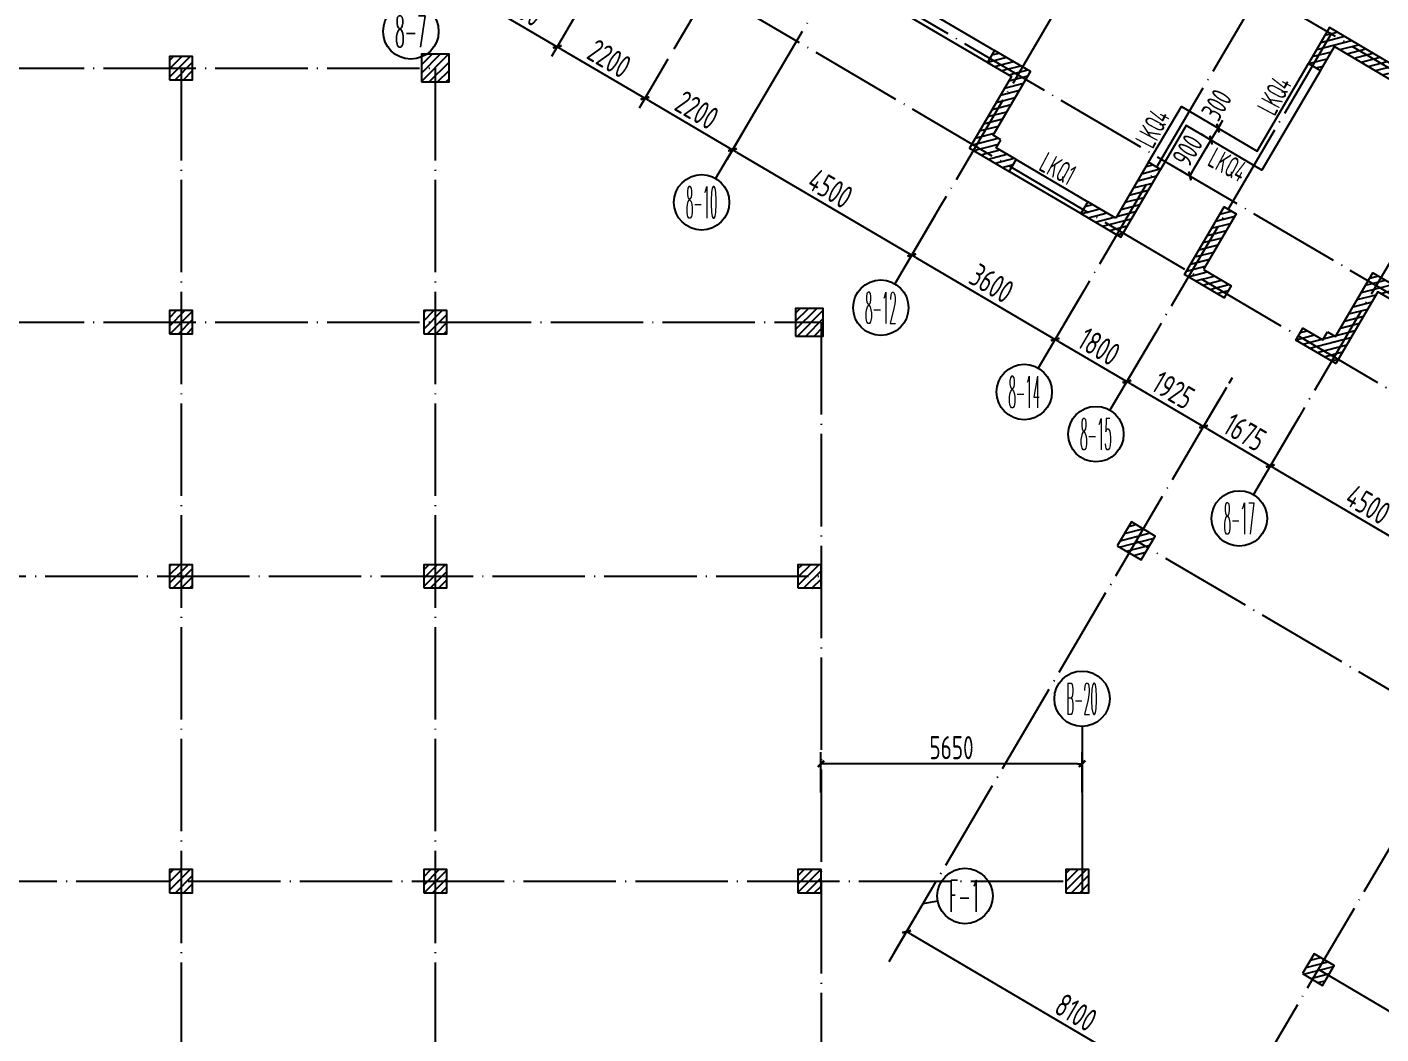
# Model space of a CAD drawing. Header units: millimetres. Extents: x 156735 to 386235, y 467499 to 703525.
# Drawn here: x 284013 to 313315, y 591088 to 612883 of the extents above; entities that cross this region are included whole.
import ezdxf
from ezdxf.enums import TextEntityAlignment as Align

# ---------------------------------------------------------------- set-up
doc = ezdxf.new("R2010")
doc.units = ezdxf.units.MM
doc.header["$LTSCALE"] = 100
doc.header["$PDMODE"] = 35
doc.header["$PDSIZE"] = 200
doc.linetypes.add('DOTE', pattern=[2.42, 2, -0.2, 0.02, -0.2])
for name, color, linetype in [('B-TEXT', 7, 'Continuous'), ('COLU', 7, 'Continuous'), ('h斜线-主楼', 7, 'Continuous'), ('h斜线-柱', 7, 'Continuous'), ('Q-AXIS', 3, 'Continuous'), ('Q-DIM', 4, 'Continuous'), ('Q-dote', 253, 'DOTE'), ('Q-TEXT', 2, 'Continuous'), ('WALL', 3, 'Continuous'), ('wall-主楼', 2, 'Continuous')]:
    doc.layers.add(name, color=color, linetype=linetype)
doc.styles.add('_TCH_AXIS', font='COMPLEX', dxfattribs={"bigfont": 'GBCBIG'})
doc.styles.add('COMPLEX', font='tssdeng.shx', dxfattribs={"width": 0.7, "bigfont": 'tssdchn.shx'})
doc.styles.add('TSSD_Dimension', font='Tssdeng.shx', dxfattribs={"width": 0.7, "bigfont": 'hztxt.shx'})
doc.styles.add('TSSD_REIN', font='Tssdeng.shx', dxfattribs={"width": 0.7, "bigfont": 'hztxt.shx'})
doc.dimstyles.new('TSSD_100_100$0', dxfattribs={"dimtxt": 300, "dimasz": 100, "dimexe": 250, "dimexo": 250, "dimgap": 100, "dimtad": 1, "dimdec": 0, "dimzin": 0, "dimdsep": 46, "dimtxsty": 'TSSD_Dimension', "dimblk": '_tsdbk', "dimblk1": '_tsdbk', "dimblk2": '_tsdbk', "dimsah": 1, "dimcen": 0, "dimclrt": 7, "dimadec": 0, "dimazin": 0, "dimtfac": 1, "dimtdec": 0, "dimtix": 1, "dimtmove": 2, "dimatfit": 3, "dimldrblk": '_tsdbk', "dimfxl": 1, "dimtolj": 1, "dimtzin": 0, "dimarcsym": 0})
pattern_1 = [(14.545372, (-467527.32, -323147.44), (-31.895617, 122.929531), [])]
pattern_2 = [(45, (-467527.32, -323147.44), (-89.802561, 89.802561), [])]

# ---------------------------------------------------------------- blocks, each defined once
blk = doc.blocks.new('_tsdbk')
blk.add_line((-1, 0), (0, 0))
at = {"const_width": 0.5}
blk.add_lwpolyline([(-0.7, -0.7), (0.7, 0.7)], dxfattribs=at)
blk = doc.blocks.new('*D503')
at = {"layer": 'Defpoints', "color": 0}
for p in [(301196, 596935), (301196, 596061), (306846, 596061)]:
    blk.add_point(p, dxfattribs=at)
at = {"layer": 'Q-AXIS', "color": 0, "lineweight": -2}
for p, q in [((301196, 596311), (301196, 597185)), ((306846, 596311), (306846, 597185)), ((306746, 596935), (301296, 596935))]:
    blk.add_line(p, q, dxfattribs=at)
at = {"layer": 'Q-AXIS', "color": 0, "lineweight": -2, "xscale": 100, "yscale": 100, "zscale": 100, "rotation": 180}
blk.add_blockref('_tsdbk', (301196, 596935), dxfattribs=at)
at = {"layer": 'Q-AXIS', "color": 0, "lineweight": -2, "xscale": 100, "yscale": 100, "zscale": 100}
blk.add_blockref('_tsdbk', (306846, 596935), dxfattribs=at)
at = {"layer": 'Q-AXIS', "color": 7, "insert": (304021, 597285), "char_height": 500, "attachment_point": 5, "style": 'TSSD_Dimension'}
blk.add_mtext('\\A1;5650', dxfattribs=at)
blk = doc.blocks.new('*D505')
at = {"layer": 'Defpoints', "color": 0}
for p in [(303786, 609011), (306889, 607186), (306264, 606122)]:
    blk.add_point(p, dxfattribs=at)
at = {"layer": 'Q-AXIS', "color": 0, "lineweight": -2}
for p, q in [((303659, 608795), (303034, 607731)), ((303247, 607896), (306178, 606173)), ((306762, 606970), (306137, 605907))]:
    blk.add_line(p, q, dxfattribs=at)
at = {"layer": 'Q-AXIS', "color": 0, "lineweight": -2, "xscale": 100, "yscale": 100, "zscale": 100}
for p, rotation in [((303160, 607947), 149.5453717284593), ((306264, 606122), 329.5453717284593)]:
    blk.add_blockref('_tsdbk', p, dxfattribs=dict(at, rotation=rotation))
at = {"layer": 'Q-AXIS', "color": 7, "insert": (304890, 607336), "char_height": 500, "attachment_point": 5, "rotation": 329.5454, "style": 'TSSD_Dimension'}
blk.add_mtext('\\A1;3600', dxfattribs=at)
blk = doc.blocks.new('*D508')
at = {"layer": 'Defpoints', "color": 0}
for p in [(302668, 592658), (310030, 589198), (309651, 588553)]:
    blk.add_point(p, dxfattribs=at)
at = {"layer": 'Q-AXIS', "color": 0, "lineweight": -2}
for p, q in [((302795, 592874), (303174, 593519)), ((303134, 593252), (309944, 589248)), ((309777, 588768), (310157, 589413))]:
    blk.add_line(p, q, dxfattribs=at)
at = {"layer": 'Q-AXIS', "color": 0, "lineweight": -2, "xscale": 100, "yscale": 100, "zscale": 100}
for p, rotation in [((303048, 593303), 149.5453717284593), ((310030, 589198), 329.5453717284593)]:
    blk.add_blockref('_tsdbk', p, dxfattribs=dict(at, rotation=rotation))
at = {"layer": 'Q-AXIS', "color": 7, "insert": (306716, 591552), "char_height": 500, "attachment_point": 5, "rotation": 329.5454, "style": 'TSSD_Dimension'}
blk.add_mtext('\\A1;8100', dxfattribs=at)
blk = doc.blocks.new('_AXISO')
blk.add_circle((0, 0), 0.5)
at = {"layer": 'B-TEXT', "style": 'COMPLEX', "width": 1.450893}
blk.add_attdef('A', text='', height=0.56, dxfattribs=at).set_placement((0.249375, -0.28), (0.749375, -0.28), align=Align.FIT)
blk = doc.blocks.new('*D510')
at = {"layer": 'Defpoints', "color": 0}
for p in [(294217, 614637), (296114, 613522), (295488, 612458)]:
    blk.add_point(p, dxfattribs=at)
at = {"layer": 'Q-AXIS', "color": 0, "lineweight": -2}
for p, q in [((294091, 614421), (293465, 613358)), ((293678, 613522), (295402, 612509)), ((295987, 613306), (295362, 612243))]:
    blk.add_line(p, q, dxfattribs=at)
at = {"layer": 'Q-AXIS', "color": 0, "lineweight": -2, "xscale": 100, "yscale": 100, "zscale": 100}
for p, rotation in [((293592, 613573), 149.5453717284593), ((295488, 612458), 329.5453717284593)]:
    blk.add_blockref('_tsdbk', p, dxfattribs=dict(at, rotation=rotation))
at = {"layer": 'Q-AXIS', "color": 7, "insert": (294718, 613317), "char_height": 500, "attachment_point": 5, "rotation": 329.5454, "style": 'TSSD_Dimension'}
blk.add_mtext('\\A1;2200', dxfattribs=at)
blk = doc.blocks.new('*D511')
at = {"layer": 'Defpoints', "color": 0}
for p in [(299907, 611291), (303786, 609011), (303160, 607947)]:
    blk.add_point(p, dxfattribs=at)
at = {"layer": 'Q-AXIS', "color": 0, "lineweight": -2}
for p, q in [((299780, 611076), (299155, 610012)), ((299368, 610177), (303074, 607998)), ((303659, 608795), (303034, 607731))]:
    blk.add_line(p, q, dxfattribs=at)
at = {"layer": 'Q-AXIS', "color": 0, "lineweight": -2, "xscale": 100, "yscale": 100, "zscale": 100}
for p, rotation in [((299281, 610228), 149.5453717284593), ((303160, 607947), 329.5453717284593)]:
    blk.add_blockref('_tsdbk', p, dxfattribs=dict(at, rotation=rotation))
at = {"layer": 'Q-AXIS', "color": 7, "insert": (301398, 609389), "char_height": 500, "attachment_point": 5, "rotation": 329.5454, "style": 'TSSD_Dimension'}
blk.add_mtext('\\A1;4500', dxfattribs=at)
blk = doc.blocks.new('*D541')
at = {"layer": 'Defpoints', "color": 0}
for p in [(311544, 604449), (315423, 602168), (314798, 601104)]:
    blk.add_point(p, dxfattribs=at)
at = {"layer": 'Q-AXIS', "color": 0, "lineweight": -2}
for p, q in [((311417, 604233), (310792, 603170)), ((311005, 603335), (314712, 601155)), ((315297, 601952), (314671, 600889))]:
    blk.add_line(p, q, dxfattribs=at)
at = {"layer": 'Q-AXIS', "color": 0, "lineweight": -2, "xscale": 100, "yscale": 100, "zscale": 100}
for p, rotation in [((310919, 603385), 149.5453717284593), ((314798, 601104), 329.5453717284593)]:
    blk.add_blockref('_tsdbk', p, dxfattribs=dict(at, rotation=rotation))
at = {"layer": 'Q-AXIS', "color": 7, "insert": (313036, 602547), "char_height": 500, "attachment_point": 5, "rotation": 329.5454, "style": 'TSSD_Dimension'}
blk.add_mtext('\\A1;4500', dxfattribs=at)
blk = doc.blocks.new('*D542')
at = {"layer": 'Defpoints', "color": 0}
for p in [(308441, 606274), (310100, 605298), (309475, 604234)]:
    blk.add_point(p, dxfattribs=at)
at = {"layer": 'Q-AXIS', "color": 0, "lineweight": -2}
for p, q in [((308314, 606058), (307689, 604994)), ((307902, 605159), (309389, 604285)), ((309974, 605082), (309348, 604019))]:
    blk.add_line(p, q, dxfattribs=at)
at = {"layer": 'Q-AXIS', "color": 0, "lineweight": -2, "xscale": 100, "yscale": 100, "zscale": 100}
for p, rotation in [((307815, 605210), 149.5453717284593), ((309475, 604234), 329.5453717284593)]:
    blk.add_blockref('_tsdbk', p, dxfattribs=dict(at, rotation=rotation))
at = {"layer": 'Q-AXIS', "color": 7, "insert": (308823, 605024), "char_height": 500, "attachment_point": 5, "rotation": 329.5454, "style": 'TSSD_Dimension'}
blk.add_mtext('\\A1;1925', dxfattribs=at)
blk = doc.blocks.new('*D543')
at = {"layer": 'Defpoints', "color": 0}
for p in [(306889, 607186), (308441, 606274), (307815, 605210)]:
    blk.add_point(p, dxfattribs=at)
at = {"layer": 'Q-AXIS', "color": 0, "lineweight": -2}
for p, q in [((306762, 606970), (306137, 605907)), ((306350, 606072), (307729, 605261)), ((308314, 606058), (307689, 604994))]:
    blk.add_line(p, q, dxfattribs=at)
at = {"layer": 'Q-AXIS', "color": 0, "lineweight": -2, "xscale": 100, "yscale": 100, "zscale": 100}
for p, rotation in [((306264, 606122), 149.5453717284593), ((307815, 605210), 329.5453717284593)]:
    blk.add_blockref('_tsdbk', p, dxfattribs=dict(at, rotation=rotation))
at = {"layer": 'Q-AXIS', "color": 7, "insert": (307217, 605968), "char_height": 500, "attachment_point": 5, "rotation": 329.5454, "style": 'TSSD_Dimension'}
blk.add_mtext('\\A1;1800', dxfattribs=at)
blk = doc.blocks.new('*D544')
at = {"layer": 'Defpoints', "color": 0}
for p in [(310100, 605298), (311544, 604449), (310919, 603385)]:
    blk.add_point(p, dxfattribs=at)
at = {"layer": 'Q-AXIS', "color": 0, "lineweight": -2}
for p, q in [((309974, 605082), (309348, 604019)), ((311417, 604233), (310792, 603170)), ((309561, 604184), (310833, 603436))]:
    blk.add_line(p, q, dxfattribs=at)
at = {"layer": 'Q-AXIS', "color": 0, "lineweight": -2, "xscale": 100, "yscale": 100, "zscale": 100}
for p, rotation in [((309475, 604234), 149.5453717284593), ((310919, 603385), 329.5453717284593)]:
    blk.add_blockref('_tsdbk', p, dxfattribs=dict(at, rotation=rotation))
at = {"layer": 'Q-AXIS', "color": 7, "insert": (310374, 604112), "char_height": 500, "attachment_point": 5, "rotation": 329.5454, "style": 'TSSD_Dimension'}
blk.add_mtext('\\A1;1675', dxfattribs=at)
blk = doc.blocks.new('*D695')
at = {"layer": 'Defpoints', "color": 0}
for p in [(296114, 613522), (298010, 612406), (297385, 611343)]:
    blk.add_point(p, dxfattribs=at)
at = {"layer": 'Q-AXIS', "color": 0, "lineweight": -2}
for p, q in [((295987, 613306), (295362, 612243)), ((295575, 612407), (297299, 611394)), ((297884, 612191), (297258, 611127))]:
    blk.add_line(p, q, dxfattribs=at)
at = {"layer": 'Q-AXIS', "color": 0, "lineweight": -2, "xscale": 100, "yscale": 100, "zscale": 100}
for p, rotation in [((295488, 612458), 149.545371728458), ((297385, 611343), 329.545371728458)]:
    blk.add_blockref('_tsdbk', p, dxfattribs=dict(at, rotation=rotation))
at = {"layer": 'Q-AXIS', "color": 7, "insert": (296614, 612202), "char_height": 500, "attachment_point": 5, "rotation": 329.5454, "style": 'TSSD_Dimension'}
blk.add_mtext('\\A1;2200', dxfattribs=at)
blk = doc.blocks.new('*D696')
at = {"layer": 'Defpoints', "color": 0}
for p in [(298010, 612406), (299907, 611291), (299281, 610228)]:
    blk.add_point(p, dxfattribs=at)
at = {"layer": 'Q-AXIS', "color": 0, "lineweight": -2}
for p, q in [((297884, 612191), (297258, 611127)), ((297471, 611292), (299195, 610279)), ((299780, 611076), (299155, 610012))]:
    blk.add_line(p, q, dxfattribs=at)
at = {"layer": 'Q-AXIS', "color": 0, "lineweight": -2, "xscale": 100, "yscale": 100, "zscale": 100}
for p, rotation in [((297385, 611343), 149.545371728458), ((299281, 610228), 329.545371728458)]:
    blk.add_blockref('_tsdbk', p, dxfattribs=dict(at, rotation=rotation))
at = {"layer": 'Q-AXIS', "color": 7, "insert": (298511, 611087), "char_height": 500, "attachment_point": 5, "rotation": 329.5454, "style": 'TSSD_Dimension'}
blk.add_mtext('\\A1;2200', dxfattribs=at)
blk = doc.blocks.new('*D735')
at = {"layer": 'Defpoints', "color": 0}
for p in [(309637, 610437), (309702, 610399), (309245, 609623)]:
    blk.add_point(p, dxfattribs=at)
at = {"layer": 'Q-DIM', "color": 0, "lineweight": -2}
for p, q in [((309486, 610526), (309422, 610564)), ((309232, 609748), (309586, 610351)), ((309030, 609750), (308965, 609788))]:
    blk.add_line(p, q, dxfattribs=at)
at = {"layer": 'Q-DIM', "color": 0, "lineweight": -2, "xscale": 100, "yscale": 100, "zscale": 100}
for p, rotation in [((309637, 610437), 59.5453717324911), ((309181, 609661), 239.5453717324911)]:
    blk.add_blockref('_tsdbk', p, dxfattribs=dict(at, rotation=rotation))
at = {"layer": 'Q-DIM', "color": 7, "insert": (309129, 610214), "char_height": 450, "attachment_point": 5, "rotation": 59.5454, "style": 'TSSD_Dimension'}
blk.add_mtext('\\A1;900', dxfattribs=at)
blk = doc.blocks.new('*D736')
at = {"layer": 'Defpoints', "color": 0}
for p in [(309789, 610696), (309702, 610399), (309854, 610658)]:
    blk.add_point(p, dxfattribs=at)
at = {"layer": 'Q-DIM', "color": 0, "lineweight": -2}
for p, q in [((309638, 610785), (309574, 610822)), ((309637, 610437), (309789, 610696)), ((309840, 610782), (309891, 610868)), ((309486, 610526), (309422, 610564)), ((309586, 610351), (309536, 610265))]:
    blk.add_line(p, q, dxfattribs=at)
at = {"layer": 'Q-DIM', "color": 0, "lineweight": -2, "xscale": 100, "yscale": 100, "zscale": 100}
for p, rotation in [((309789, 610696), 239.545371732491), ((309637, 610437), 59.54537173249103)]:
    blk.add_blockref('_tsdbk', p, dxfattribs=dict(at, rotation=rotation))
at = {"layer": 'Q-DIM', "color": 7, "insert": (309759, 611198), "char_height": 450, "attachment_point": 5, "rotation": 59.5454, "style": 'TSSD_Dimension'}
blk.add_mtext('\\A1;300', dxfattribs=at)

msp = doc.modelspace()

# ---------------------------------------------------------------- hatches: boundary and pattern name
at = {"layer": 'h斜线-主楼'}
h = msp.add_hatch(dxfattribs=at)
h.set_pattern_fill('ANSI31', color=256, scale=40, angle=-30.45463, style=0)
h.set_pattern_definition(pattern_1)
h.paths.add_polyline_path([(313669.9, 612010.1), (312204.4, 612871.8), (311748.3, 612096), (312006.9, 611943.9), (312311, 612461.1), (313517.8, 611751.5)])
h = msp.add_hatch(dxfattribs=at)
h.set_pattern_fill('ANSI31', color=256, scale=40, angle=-30.45463, style=0)
h.set_pattern_definition(pattern_1)
h.paths.add_polyline_path([(305091.4, 610441.8), (304919, 610543.2), (305730, 611922.4), (304954.2, 612378.6), (304802.1, 612120), (305319.3, 611815.9), (304407, 610264.2), (305269, 609757.4), (305421.1, 610016), (304990, 610269.4)])
h = msp.add_hatch(dxfattribs=at)
h.set_pattern_fill('ANSI31', color=256, scale=40, angle=-30.45463, style=0)
h.set_pattern_definition(pattern_1)
h.paths.add_polyline_path([(307576.1, 608748.8), (306972.7, 609103.6), (306820.7, 608845), (307682.7, 608338.2), (308544.3, 609803.6), (308285.7, 609955.7)])
h = msp.add_hatch(dxfattribs=at)
h.set_pattern_fill('ANSI31', color=256, scale=40, angle=-30.45463, style=0)
h.set_pattern_definition(pattern_1)
h.paths.add_polyline_path([(309472.6, 607633.8), (310076, 607279), (309924, 607020.4), (309061.9, 607527.2), (309923.6, 608992.7), (310182.2, 608840.6)])
h = msp.add_hatch(dxfattribs=at)
h.set_pattern_fill('ANSI31', color=256, scale=40, angle=-30.45463, style=0)
h.set_pattern_definition(pattern_1)
h.paths.add_polyline_path([(312160.1, 606285.6), (312332.5, 606184.2), (313143.4, 607563.5), (313919.3, 607107.3), (313767.2, 606848.7), (313250, 607152.8), (312337.7, 605601.2), (311475.6, 606108), (311627.7, 606366.6), (312058.7, 606113.2)])
at = {"layer": 'h斜线-柱'}
h = msp.add_hatch(dxfattribs=at)
h.set_pattern_fill('ANSI31', color=256, scale=40, style=0)
h.set_pattern_definition(pattern_2)
h.paths.add_polyline_path([(287096.5, 611744.7), (287596.5, 611744.7), (287596.5, 612244.7), (287096.5, 612244.7)])
h = msp.add_hatch(dxfattribs=at)
h.set_pattern_fill('ANSI31', color=256, scale=40, angle=-2e-12, style=0)
h.paths.add_polyline_path([(292546.5, 611694.7), (293146.5, 611694.7), (293146.5, 612294.7), (292546.5, 612294.7)])
h = msp.add_hatch(dxfattribs=at)
h.set_pattern_fill('ANSI31', color=256, scale=40, style=0)
h.set_pattern_definition(pattern_2)
h.paths.add_polyline_path([(287096.5, 606244.7), (287596.5, 606244.7), (287596.5, 606744.7), (287096.5, 606744.7)])
h = msp.add_hatch(dxfattribs=at)
h.set_pattern_fill('ANSI31', color=256, scale=40, style=0)
h.set_pattern_definition(pattern_2)
h.paths.add_polyline_path([(292596.5, 606244.7), (293096.5, 606244.7), (293096.5, 606744.7), (292596.5, 606744.7)])
h = msp.add_hatch(dxfattribs=at)
h.set_pattern_fill('ANSI31', color=256, scale=40, angle=-2e-12, style=0)
h.paths.add_polyline_path([(300646.5, 606194.7), (301246.5, 606194.7), (301246.5, 606794.7), (300646.5, 606794.7)])
h = msp.add_hatch(dxfattribs=at)
h.set_pattern_fill('ANSI31', color=256, scale=40, angle=-30.45463, style=0)
h.paths.add_polyline_path([(307609.2, 601653.1), (308126.4, 601349), (308430.5, 601866.2), (307913.3, 602170.3)])
h = msp.add_hatch(dxfattribs=at)
h.set_pattern_fill('ANSI31', color=256, scale=40, style=0)
h.set_pattern_definition(pattern_2)
h.paths.add_polyline_path([(287096.5, 600744.7), (287596.5, 600744.7), (287596.5, 601244.7), (287096.5, 601244.7)])
h = msp.add_hatch(dxfattribs=at)
h.set_pattern_fill('ANSI31', color=256, scale=40, style=0)
h.set_pattern_definition(pattern_2)
h.paths.add_polyline_path([(292596.5, 600744.7), (293096.5, 600744.7), (293096.5, 601244.7), (292596.5, 601244.7)])
h = msp.add_hatch(dxfattribs=at)
h.set_pattern_fill('ANSI31', color=256, scale=40, style=0)
h.set_pattern_definition(pattern_2)
h.paths.add_polyline_path([(300696.5, 600744.7), (301196.5, 600744.7), (301196.5, 601244.7), (300696.5, 601244.7)])
h = msp.add_hatch(dxfattribs=at)
h.set_pattern_fill('ANSI31', color=256, scale=40, style=0)
h.set_pattern_definition(pattern_2)
h.paths.add_polyline_path([(287096.5, 594144.7), (287596.5, 594144.7), (287596.5, 594644.7), (287096.5, 594644.7)])
h = msp.add_hatch(dxfattribs=at)
h.set_pattern_fill('ANSI31', color=256, scale=40, style=0)
h.set_pattern_definition(pattern_2)
h.paths.add_polyline_path([(292596.5, 594144.7), (293096.5, 594144.7), (293096.5, 594644.7), (292596.5, 594644.7)])
h = msp.add_hatch(dxfattribs=at)
h.set_pattern_fill('ANSI31', color=256, scale=40, style=0)
h.set_pattern_definition(pattern_2)
h.paths.add_polyline_path([(300696.5, 594144.7), (301196.5, 594144.7), (301196.5, 594644.7), (300696.5, 594644.7)])
h = msp.add_hatch(dxfattribs=at)
h.set_pattern_fill('ANSI31', color=256, scale=40, style=0)
h.set_pattern_definition(pattern_2)
h.paths.add_polyline_path([(306496.5, 594144.7), (306996.5, 594144.7), (306996.5, 594644.7), (306496.5, 594644.7)])
h = msp.add_hatch(dxfattribs=at)
h.set_pattern_fill('ANSI31', color=256, scale=40, angle=-30.45463, style=0)
h.set_pattern_definition([(14.545372, (-467527.32, -323147.44), (-31.895617, 122.929531), [])])
h.paths.add_polyline_path([(311618.9, 592393.1), (312050, 592139.7), (312303.4, 592570.7), (311872.4, 592824.2)])

# ---------------------------------------------------------------- linework, layer by layer
at = {"layer": 'COLU'}
for points in [[(287096.5, 611744.7), (287596.5, 611744.7), (287596.5, 612244.7), (287096.5, 612244.7)], [(292546.5, 611694.7), (293146.5, 611694.7), (293146.5, 612294.7), (292546.5, 612294.7)], [(287096.5, 606244.7), (287596.5, 606244.7), (287596.5, 606744.7), (287096.5, 606744.7)], [(292596.5, 606244.7), (293096.5, 606244.7), (293096.5, 606744.7), (292596.5, 606744.7)], [(300646.5, 606194.7), (301246.5, 606194.7), (301246.5, 606794.7), (300646.5, 606794.7)], [(307609.2, 601653.1), (308126.4, 601349), (308430.5, 601866.2), (307913.3, 602170.3)], [(287096.5, 600744.7), (287596.5, 600744.7), (287596.5, 601244.7), (287096.5, 601244.7)], [(292596.5, 600744.7), (293096.5, 600744.7), (293096.5, 601244.7), (292596.5, 601244.7)], [(300696.5, 600744.7), (301196.5, 600744.7), (301196.5, 601244.7), (300696.5, 601244.7)], [(287096.5, 594144.7), (287596.5, 594144.7), (287596.5, 594644.7), (287096.5, 594644.7)], [(292596.5, 594144.7), (293096.5, 594144.7), (293096.5, 594644.7), (292596.5, 594644.7)], [(300696.5, 594144.7), (301196.5, 594144.7), (301196.5, 594644.7), (300696.5, 594644.7)], [(306496.5, 594144.7), (306996.5, 594144.7), (306996.5, 594644.7), (306496.5, 594644.7)], [(311618.9, 592393.1), (312050, 592139.7), (312303.4, 592570.7), (311872.4, 592824.2)]]:
    msp.add_lwpolyline(points, close=True, dxfattribs=at)
at = {"layer": 'Q-AXIS'}
for p, q in [((299906.7, 611291.4), (298916.1, 609606.6)), ((303785.8, 609010.6), (302795.2, 607325.8)), ((306889.2, 607185.9), (305898.5, 605501.1)), ((308440.8, 606273.5), (307450.2, 604588.7)), ((311544.1, 604448.9), (310553.5, 602764)), ((306846.5, 597744.3), (306846.5, 596060.9)), ((303405.2, 593911.4), (303722.2, 593968.1)), ((302668.3, 592658.1), (303405.2, 593911.4))]:
    msp.add_line(p, q, dxfattribs=at)
at = {"layer": 'Q-dote', "ltscale": 10}
for p, q in [((289741, 625963.8), (337604.6, 597821)), ((350794.9, 583105.1), (282102.6, 623494.7)), ((287612.2, 622343.3), (335594, 594131)), ((303786.1, 622229.8), (298010.2, 612406.5)), ((304466.1, 619045.8), (299906.7, 611291.4)), ((307585, 615471.9), (303785.8, 609010.6)), ((310688.3, 613647.3), (306889.2, 607185.9)), ((312240, 612734.9), (308440.8, 606273.5)), ((234846.5, 611994.7), (292846.5, 611994.7)), ((287346.5, 611994.7), (287346.5, 572194.7)), ((292846.5, 611994.7), (292846.5, 583594.7)), ((315343.3, 610910.2), (311544.1, 604448.9)), ((234846.5, 606494.7), (301196.5, 606494.7)), ((301196.5, 606494.7), (301196.5, 583594.7)), ((302668.3, 592658.1), (310100.2, 605297.8)), ((352108.5, 575836.5), (308019.8, 601759.7)), ((240846.5, 600994.7), (301196.5, 600994.7)), ((303141.9, 577482.6), (315002.3, 597654.1)), ((306846.5, 596060.9), (306846.5, 594144.7)), ((193117.8, 594394.7), (306546.5, 594394.7)), ((349067.3, 570664.3), (311961.2, 592481.9))]:
    msp.add_line(p, q, dxfattribs=at)
at = {"layer": 'WALL'}
for points in [[(302281.9, 613949.9), (304954.2, 612378.6), (304802.1, 612120), (302129.8, 613691.3)], [(308285.7, 609955.7), (308995.3, 611162.5), (310633.2, 610199.5), (311748.3, 612096), (312006.9, 611943.9), (310739.7, 609788.8), (309101.9, 610751.9), (308544.3, 609803.6)], [(305421.1, 610016), (306972.7, 609103.6), (306820.7, 608845), (305269, 609757.4)]]:
    msp.add_lwpolyline(points, close=True, dxfattribs=at)
at = {"layer": 'wall-主楼'}
for points in [[(313669.9, 612010.1), (312204.4, 612871.8), (311748.3, 612096), (312006.9, 611943.9), (312311, 612461.1), (313517.8, 611751.5)], [(305091.4, 610441.8), (304919, 610543.2), (305730, 611922.4), (304954.2, 612378.6), (304802.1, 612120), (305319.3, 611815.9), (304407, 610264.2), (305269, 609757.4), (305421.1, 610016), (304990, 610269.4)], [(307576.1, 608748.8), (306972.7, 609103.6), (306820.7, 608845), (307682.7, 608338.2), (308544.3, 609803.6), (308285.7, 609955.7)], [(309472.6, 607633.8), (310076, 607279), (309924, 607020.4), (309061.9, 607527.2), (309923.6, 608992.7), (310182.2, 608840.6)], [(312160.1, 606285.6), (312332.5, 606184.2), (313143.4, 607563.5), (313919.3, 607107.3), (313767.2, 606848.7), (313250, 607152.8), (312337.7, 605601.2), (311475.6, 606108), (311627.7, 606366.6), (312058.7, 606113.2)]]:
    msp.add_lwpolyline(points, close=True, dxfattribs=at)

# ---------------------------------------------------------------- block references
at = {"layer": 'Q-AXIS'}
ref = msp.add_blockref('_AXISO', (292319.1, 612789.4), dxfattribs=dict(at, xscale=1200.000000000027, yscale=1200, zscale=1200, rotation=359.9996457873818))
ref.add_attrib('A', '8-7', dxfattribs={"color": 7, "height": 678.82, "rotation": 359.99965, "style": '_TCH_AXIS', "width": 0.35}).set_placement((291979.7, 612450), (292658.5, 612450), align=Align.FIT)
ref = msp.add_blockref('_AXISO', (298612, 609089.4), dxfattribs=dict(at, xscale=1200.000000000027, yscale=1200, zscale=1200, rotation=359.9996457873818))
ref.add_attrib('A', '8-10', dxfattribs={"color": 7, "height": 678.82, "rotation": 359.99965, "style": '_TCH_AXIS', "width": 0.28}).set_placement((298272.5, 608750), (298951.4, 608750), align=Align.FIT)
ref = msp.add_blockref('_AXISO', (302491.1, 606808.5), dxfattribs=dict(at, xscale=1200.000000000027, yscale=1200, zscale=1200, rotation=359.9996457873818))
ref.add_attrib('A', '8-12', dxfattribs={"color": 7, "height": 678.82, "rotation": 359.99965, "style": '_TCH_AXIS', "width": 0.28}).set_placement((302151.7, 606469.1), (302830.5, 606469.1), align=Align.FIT)
ref = msp.add_blockref('_AXISO', (305594.4, 604983.9), dxfattribs=dict(at, xscale=1200.000000000027, yscale=1200, zscale=1200, rotation=359.9996457873818))
ref.add_attrib('A', '8-14', dxfattribs={"color": 7, "height": 678.82, "rotation": 359.99965, "style": '_TCH_AXIS', "width": 0.272727}).set_placement((305255, 604644.4), (305933.8, 604644.4), align=Align.FIT)
ref = msp.add_blockref('_AXISO', (307146.1, 604071.5), dxfattribs=dict(at, xscale=1200.000000000027, yscale=1200, zscale=1200, rotation=359.9996457873818))
ref.add_attrib('A', '8-15', dxfattribs={"color": 7, "height": 678.82, "rotation": 359.99965, "style": '_TCH_AXIS', "width": 0.28}).set_placement((306806.7, 603732.1), (307485.5, 603732.1), align=Align.FIT)
ref = msp.add_blockref('_AXISO', (310249.4, 602246.8), dxfattribs=dict(at, xscale=1200.000000000027, yscale=1200, zscale=1200, rotation=359.9996457873818))
ref.add_attrib('A', '8-17', dxfattribs={"color": 7, "height": 678.82, "rotation": 359.99965, "style": '_TCH_AXIS', "width": 0.28}).set_placement((309910, 601907.4), (310588.8, 601907.4), align=Align.FIT)
ref = msp.add_blockref('_AXISO', (306846.5, 598344.3), dxfattribs=dict(at, xscale=1199.999999999998, yscale=1200, zscale=1200, rotation=359.9996457873818))
ref.add_attrib('A', 'B-20', dxfattribs={"color": 7, "height": 678.82, "rotation": 359.99965, "style": '_TCH_AXIS', "width": 0.256098}).set_placement((306507.1, 598004.9), (307185.9, 598004.9), align=Align.FIT)
ref = msp.add_blockref('_AXISO', (304312.8, 594073.8), dxfattribs=dict(at, xscale=1199.999999999998, yscale=1200, zscale=1200, rotation=359.9996457873791))
ref.add_attrib('A', 'F-1', dxfattribs={"color": 7, "height": 678.82, "rotation": 359.99965, "style": '_TCH_AXIS', "width": 0.381818}).set_placement((303973.4, 593734.4), (304652.2, 593734.4), align=Align.FIT)

# ---------------------------------------------------------------- texts
at = {"layer": 'Q-TEXT', "style": 'TSSD_REIN', "width": 0.6}
for s, rotation, p in [('LKQ4', 61.98936, (311017.3, 610936.9)), ('LKQ4', 61.98936, (308379.6, 610228)), ('LKQ1', 331.98936, (305884.7, 609797.8)), ('LKQ4', 331.98936, (309535.4, 609898))]:
    msp.add_text(s, height=450, rotation=rotation, dxfattribs=at).set_placement(p)

# ---------------------------------------------------------------- dimensions: what is measured, and where the dimension line sits
at = {"layer": 'Q-AXIS'}
for base, p1, p2, picture, middle in [((295488.4, 612458), (294217.3, 614636.7), (296113.8, 613521.6), '*D510', (294717.6, 613317.3)), ((297384.9, 611342.9), (296113.8, 613521.6), (298010.2, 612406.5), '*D695', (296614.1, 612202.2)), ((299281.4, 610227.9), (298010.2, 612406.5), (299906.7, 611291.4), '*D696', (298510.5, 611087.1)), ((303160.5, 607947), (299906.7, 611291.4), (303785.8, 609010.6), '*D511', (301398.3, 609389.1)), ((306263.8, 606122.3), (303785.8, 609010.6), (306889.2, 607185.9), '*D505', (304889.6, 607336.4)), ((307815.5, 605210), (306889.2, 607185.9), (308440.8, 606273.5), '*D543', (307217, 605967.9)), ((309474.9, 604234.3), (308440.8, 606273.5), (310100.2, 605297.8), '*D542', (308822.6, 605023.8)), ((310918.8, 603385.3), (310100.2, 605297.8), (311544.1, 604448.9), '*D544', (310374.2, 604111.5)), ((314797.9, 601104.4), (311544.1, 604448.9), (315423.3, 602168), '*D541', (313035.7, 602546.6)), ((310030.1, 589197.6), (302668.3, 592658.1), (309650.8, 588552.5), '*D508', (306716.2, 591552.1))]:
    dim = msp.add_linear_dim(base=base, p1=p1, p2=p2, angle=329.54537, dimstyle='TSSD_100_100$0', override={"dimtxt": 500}, dxfattribs=at)
    dim.commit()
    dim.dimension.update_dxf_attribs({"geometry": picture, "text_midpoint": middle})
dim = msp.add_linear_dim(base=(301196.5, 596934.7), p1=(306846.5, 596060.9), p2=(301196.5, 596060.9), dimstyle='TSSD_100_100$0', override={"dimtxt": 500}, dxfattribs=at)
dim.commit()
dim.dimension.update_dxf_attribs({"geometry": '*D503', "text_midpoint": (304021.5, 597284.7)})
at = {"layer": 'Q-DIM'}
dim = msp.add_linear_dim(base=(309789.2, 610695.7), p1=(309701.7, 610399.2), p2=(309853.7, 610657.8), angle=239.54537, dimstyle='TSSD_100_100$0', override={"dimtxt": 450}, dxfattribs=at)
dim.commit()
dim.dimension.update_dxf_attribs({"geometry": '*D736', "text_midpoint": (309758.8, 611197.8), "dimtype": 160})
dim = msp.add_aligned_dim(p1=(309245.5, 609623.4), p2=(309701.7, 610399.2), distance=74.8, dimstyle='TSSD_100_100$0', override={"dimtxt": 450}, dxfattribs=at)
dim.commit()
dim.dimension.update_dxf_attribs({"geometry": '*D735', "text_midpoint": (309128.9, 610213.9)})

doc.saveas('drawing.dxf')
